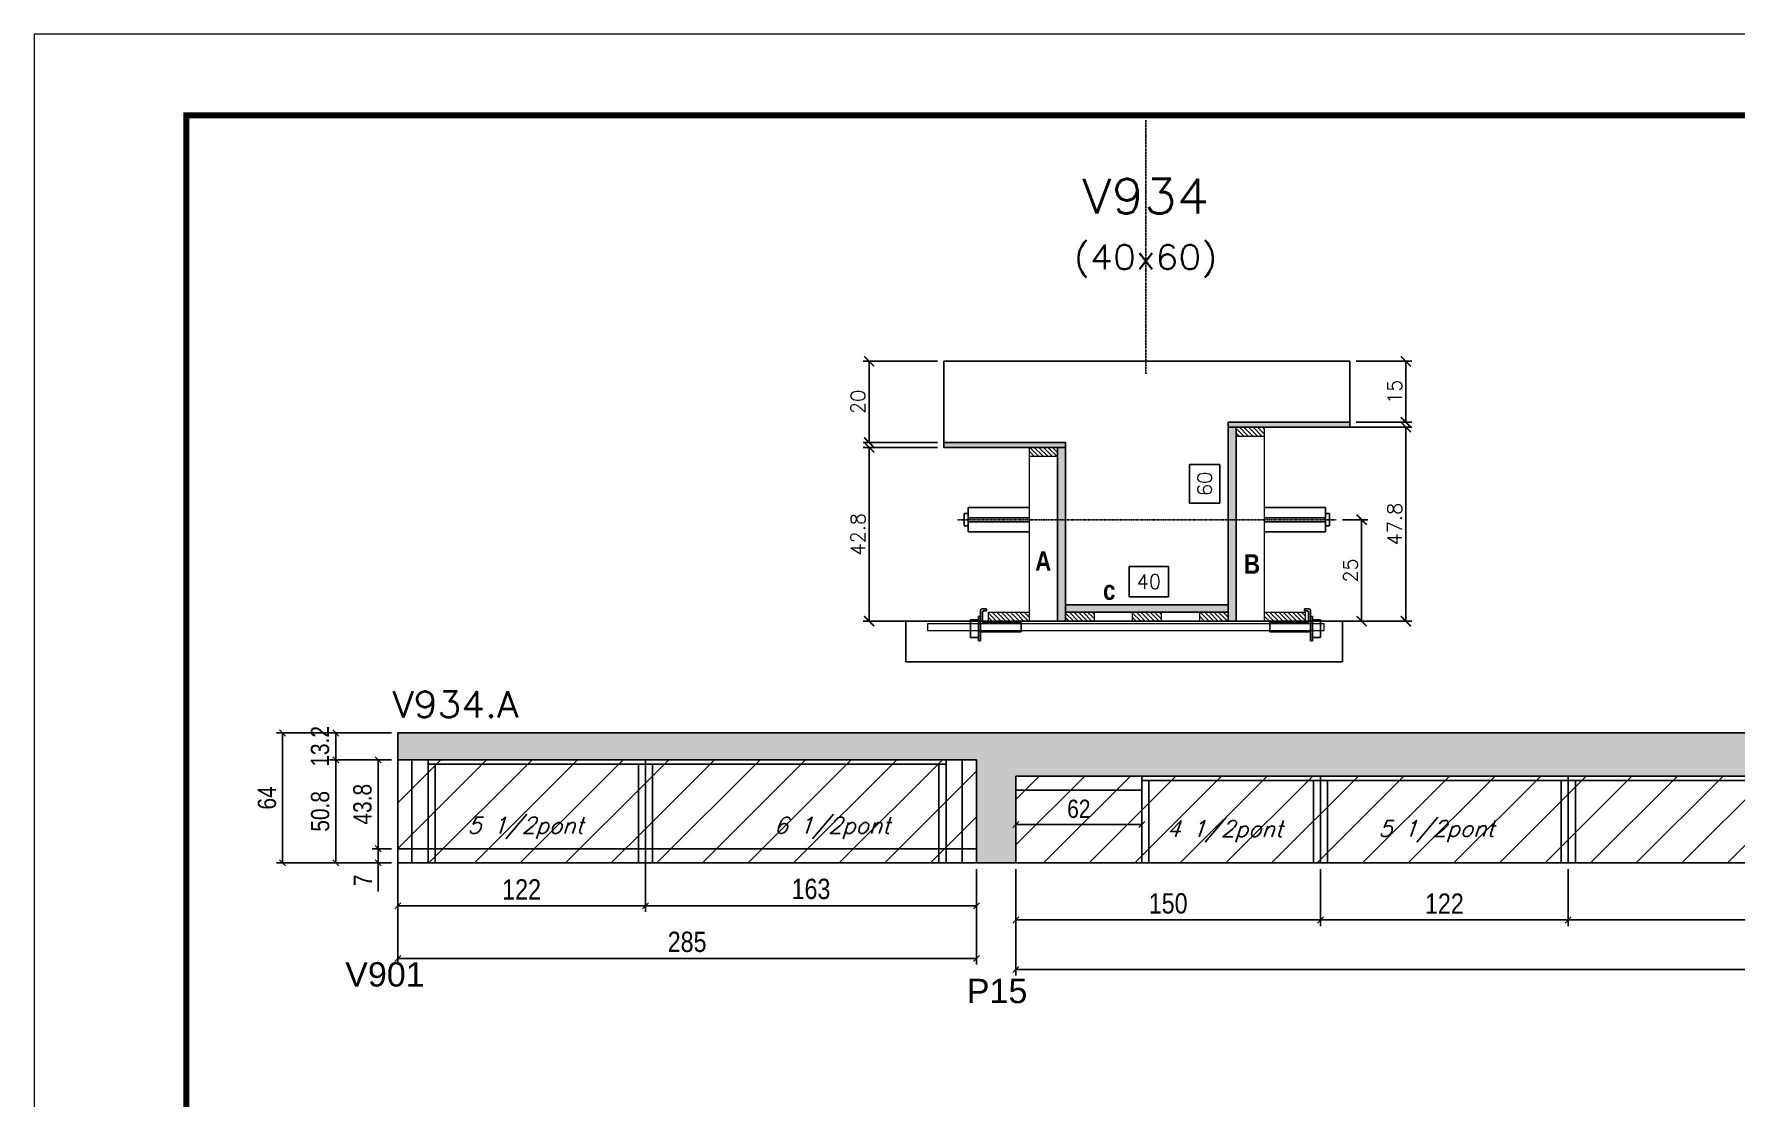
# Model space of a CAD drawing. Extents: x -20960 to -5926, y -2106 to 21915.
# Drawn here: x -9037 to -8199, y 11054 to 11578 of the extents above; entities that cross this region are included whole.
import ezdxf
from ezdxf.enums import TextEntityAlignment as Align

# ---------------------------------------------------------------- set-up
doc = ezdxf.new("R2010")
doc.units = 0
doc.linetypes.add('DASHED', pattern=[0.75, 0.5, -0.25])
doc.linetypes.add('HIDDEN', pattern=[0.375, 0.25, -0.125])
for name, color, linetype in [('5', 5, 'Continuous'), ('barrote', 251, 'Continuous'), ('COTA', 241, 'Continuous'), ('Cota Seção (2x)', 4, 'Continuous'), ('detalhes', 4, 'Continuous'), ('Painéis', 200, 'Continuous'), ('presilha', 1, 'Continuous'), ('Reaproveitamento', 251, 'Continuous'), ('SARR_2.2x7', 40, 'Continuous'), ('SARR_3.5x7', 81, 'Continuous'), ('TENSOR', 3, 'Continuous'), ('texto', 7, 'Continuous'), ('Texto de Titulo', 7, 'Continuous'), ('Texto Qtd Sarr', 242, 'Continuous')]:
    doc.layers.add(name, color=color, linetype=linetype)
for name, color, linetype, lineweight in [('CONCRETO', 251, 'Continuous', 25), ('Folhas', 255, 'Continuous', 9), ('Hachura', 251, 'Continuous', 9), ('Madeira', 126, 'Continuous', 18), ('SARRAFO DE PRESSAO', 251, 'DASHED', 9), ('SCO-___-LAJ', 2, 'Continuous', 0), ('Texto Seção', 7, 'Continuous', 15)]:
    doc.layers.add(name, color=color, linetype=linetype, lineweight=lineweight)
doc.styles.add('COTA TECNICA', font='techl___.ttf', dxfattribs={"height": 10})
doc.styles.add('COTA TECNICA-50', font='techl___.ttf', dxfattribs={"height": 9})
doc.styles.add('REGUA-120', font='ROMANS.shx', dxfattribs={"height": 15})
doc.styles.add('Romans', font='romans.shx')
doc.styles.get("Standard").update_dxf_attribs({"font": 'arial.ttf'})
doc.styles.add('TECNICA', font='techb___.ttf', dxfattribs={"height": 10})
doc.dimstyles.new('COTA PAINEL-50', dxfattribs={"dimtxt": 9, "dimasz": 3, "dimexe": 3, "dimexo": 3, "dimgap": 3, "dimtad": 1, "dimdec": 1, "dimzin": 12, "dimdsep": 46, "dimtxsty": 'COTA TECNICA-50', "dimblk1": 'OBLIQUE', "dimblk2": 'OBLIQUE', "dimsah": 1, "dimcen": 0.9, "dimclrd": 4, "dimclre": 4, "dimclrt": 240, "dimadec": 1, "dimazin": 3, "dimtfac": 1, "dimtdec": 1, "dimtmove": 0, "dimatfit": 3, "dimfxl": 1, "dimtolj": 1, "dimtzin": 12, "dimarcsym": 0})
doc.dimstyles.new('Cota Seção (2x)', dxfattribs={"dimtxt": 7, "dimasz": 5, "dimexe": 3, "dimexo": 3, "dimgap": 2, "dimtad": 3, "dimdec": 1, "dimlfac": 0.5, "dimzin": 12, "dimdsep": 46, "dimtxsty": 'Romans', "dimblk": 'ARCHTICK', "dimcen": 0, "dimclrd": 4, "dimclre": 4, "dimclrt": 1, "dimadec": 1, "dimazin": 3, "dimtfac": 1, "dimtdec": 1, "dimtmove": 0, "dimatfit": 3, "dimldrblk": 'OBLIQUE', "dimfxl": 1, "dimtolj": 1, "dimtzin": 12, "dimarcsym": 0})
doc.dimstyles.new('Cota Seção interna', dxfattribs={"dimtxt": 7, "dimasz": 6, "dimexe": 0.18, "dimexo": 2, "dimgap": -4, "dimtad": 3, "dimdec": 1, "dimlfac": 0.5, "dimzin": 12, "dimdsep": 46, "dimtxsty": 'Romans', "dimblk": 'ARCHTICK', "dimcen": 0.09, "dimse1": 1, "dimse2": 1, "dimsd1": 1, "dimsd2": 1, "dimclrd": 180, "dimclre": 5, "dimclrt": 1, "dimadec": 0, "dimazin": 3, "dimtfac": 1, "dimtdec": 1, "dimtofl": 0, "dimtmove": 0, "dimatfit": 3, "dimldrblk": 'ARCHTICK', "dimfxl": 1, "dimtolj": 1, "dimtzin": 0, "dimarcsym": 0})
doc.dimstyles.new('PAINEL', dxfattribs={"dimtxt": 10, "dimasz": 3, "dimexe": 3, "dimexo": 3, "dimgap": 3, "dimtad": 1, "dimdec": 1, "dimzin": 12, "dimdsep": 46, "dimtxsty": 'COTA TECNICA', "dimblk1": 'OBLIQUE', "dimblk2": 'OBLIQUE', "dimsah": 1, "dimcen": 0.9, "dimclrd": 4, "dimclre": 4, "dimclrt": 240, "dimadec": 1, "dimazin": 3, "dimtfac": 1, "dimtdec": 1, "dimtmove": 0, "dimatfit": 3, "dimfxl": 1, "dimtolj": 1, "dimtzin": 12, "dimarcsym": 0})
pattern_1 = [(45, (1585, 0), (-11.22532, 11.22532), [])]

# ---------------------------------------------------------------- blocks, each defined once
blk = doc.blocks.new('9999999999')
at = {"layer": 'Folhas'}
blk.add_lwpolyline([(98138.98, 34190.21), (99623.98, 34190.21), (99623.98, 35240.21), (98138.98, 35240.21)], close=True, dxfattribs=at)
at = {"layer": 'Folhas', "color": 30, "const_width": 3}
blk.add_lwpolyline([(98213.98, 34230.21), (99583.98, 34230.21), (99583.98, 35200.21), (98213.98, 35200.21)], close=True, dxfattribs=at)
blk = doc.blocks.new('titulo1')
at = {"layer": 'Defpoints', "color": 252, "linetype": 'HIDDEN', "ltscale": 2}
blk.add_line((0, 0), (0, 125), dxfattribs=at)
at = {"layer": 'Defpoints', "style": 'Romans', "oblique": 15}
blk.add_attdef('FOLHA', text='', height=10, dxfattribs=at).set_placement((0, 15.58), align=Align.MIDDLE_CENTER)
at = {"layer": 'Texto Qtd Sarr', "color": 3, "style": 'Romans', "oblique": 15}
for tag, height, p in [('TITULO', 17, (0, 71.45)), ('SEÇÃO', 12, (0, 41.55))]:
    blk.add_attdef(tag, text='', height=height, dxfattribs=at).set_placement(p, align=Align.MIDDLE_CENTER)
blk = doc.blocks.new('_ArchTick')
at = {"color": 0, "linetype": 'ByBlock', "const_width": 0.15}
blk.add_lwpolyline([(-0.5, -0.5), (0.5, 0.5)], dxfattribs=at)
blk = doc.blocks.new('*D1385')
at = {"layer": 'COTA', "color": 4, "lineweight": -2, "transparency": 16777216}
for p, q in [((-8592.05, 11374.61), (-8628.77, 11374.61)), ((-8625.77, 11289.01), (-8625.77, 11374.61)), ((-8574.45, 11289.01), (-8628.77, 11289.01))]:
    blk.add_line(p, q, dxfattribs=at)
at = {"layer": 'Defpoints', "color": 0, "transparency": 16777216}
for p in [(-8625.77, 11374.61), (-8589.05, 11374.61), (-8571.45, 11289.01)]:
    blk.add_point(p, dxfattribs=at)
at = {"layer": 'COTA', "color": 4, "lineweight": -2, "transparency": 16777216, "xscale": 5, "yscale": 5, "zscale": 5}
for p, rotation in [((-8625.77, 11374.61), 90), ((-8625.77, 11289.01), 270)]:
    blk.add_blockref('_ArchTick', p, dxfattribs=dict(at, rotation=rotation))
at = {"layer": 'COTA', "color": 1, "transparency": 16777216, "insert": (-8631.27, 11331.81), "char_height": 7, "attachment_point": 5, "rotation": 90, "style": 'Romans'}
blk.add_mtext('\\A1;42.8', dxfattribs=at)
blk = doc.blocks.new('_Oblique')
at = {"color": 0, "linetype": 'ByBlock', "lineweight": -2}
blk.add_line((-0.5, -0.5), (0.5, 0.5), dxfattribs=at)
blk = doc.blocks.new('*D1386')
at = {"layer": 'COTA', "color": 4, "lineweight": -2, "transparency": 16777216}
for p, q in [((-8592.05, 11417.01), (-8628.77, 11417.01)), ((-8625.77, 11377.01), (-8625.77, 11417.01)), ((-8592.05, 11377.01), (-8628.77, 11377.01))]:
    blk.add_line(p, q, dxfattribs=at)
at = {"layer": 'Defpoints', "color": 0, "transparency": 16777216}
for p in [(-8625.77, 11417.01), (-8589.05, 11417.01), (-8589.05, 11377.01)]:
    blk.add_point(p, dxfattribs=at)
at = {"layer": 'COTA', "color": 4, "lineweight": -2, "transparency": 16777216, "xscale": 5, "yscale": 5, "zscale": 5}
for p, rotation in [((-8625.77, 11417.01), 90), ((-8625.77, 11377.01), 270)]:
    blk.add_blockref('_ArchTick', p, dxfattribs=dict(at, rotation=rotation))
at = {"layer": 'COTA', "color": 1, "transparency": 16777216, "insert": (-8631.27, 11397.01), "char_height": 7, "attachment_point": 5, "rotation": 90, "style": 'Romans'}
blk.add_mtext('\\A1;20', dxfattribs=at)
blk = doc.blocks.new('*D1387')
at = {"layer": 'Cota Seção (2x)', "color": 180, "lineweight": -2, "transparency": 16777216}
for p, q in [((-8453.05, 11366.14), (-8468.05, 11366.14)), ((-8468.05, 11366.14), (-8468.05, 11347.14)), ((-8453.05, 11347.14), (-8453.05, 11366.14)), ((-8468.05, 11347.14), (-8453.05, 11347.14))]:
    blk.add_line(p, q, dxfattribs=at)
at = {"layer": 'Defpoints', "color": 0, "transparency": 16777216}
for p in [(-8529.05, 11417.01), (-8449.05, 11417.01), (-8529.05, 11297.01)]:
    blk.add_point(p, dxfattribs=at)
at = {"layer": 'Cota Seção (2x)', "color": 1, "transparency": 16777216, "insert": (-8460.55, 11356.64), "char_height": 7, "attachment_point": 5, "rotation": 90, "style": 'Romans'}
blk.add_mtext('\\A1;60', dxfattribs=at)
blk = doc.blocks.new('PRESILHA METÁLICA 1')
at = {"layer": 'presilha'}
for p, q in [((0, 13), (6, 13)), ((0, 13), (0, 0)), ((6, 15.5), (7.5, 15.5)), ((6, -2.5), (6, 15.5)), ((6, 13), (6, 0)), ((7.5, 10.6), (7.5, 19.9)), ((7.5, 15.5), (7.5, -2.5)), ((12, 21), (8.6, 21)), ((9, 11.6), (9, 18.9)), ((12, 19.5), (9.6, 19.5)), ((12, 21), (12, 19.5)), ((6, 0), (0, 0)), ((37.5, 4.1), (7.5, 4.1)), ((37.5, 11), (9.6, 11)), ((37.5, 11), (37.5, 4.1)), ((7.5, -2.5), (6, -2.5))]:
    blk.add_line(p, q, dxfattribs=at)
for centre, radius, start, end in [((8.6, 19.9), 1.14, 90, 180), ((9.6, 18.9), 0.57, 90, 180), ((9.6, 11.6), 0.57, 180, 270)]:
    blk.add_arc(centre, radius, start, end, dxfattribs=at)
blk = doc.blocks.new('*D1388')
at = {"layer": 'Cota Seção (2x)', "color": 180, "lineweight": -2, "transparency": 16777216}
for p, q in [((-8478.39, 11316.01), (-8497.72, 11316.01)), ((-8497.72, 11316.01), (-8497.72, 11301.01)), ((-8478.39, 11301.01), (-8478.39, 11316.01)), ((-8497.72, 11301.01), (-8478.39, 11301.01))]:
    blk.add_line(p, q, dxfattribs=at)
at = {"layer": 'Defpoints', "color": 0, "transparency": 16777216}
for p in [(-8529.05, 11297.01), (-8529.05, 11289.01), (-8449.05, 11289.01)]:
    blk.add_point(p, dxfattribs=at)
at = {"layer": 'Cota Seção (2x)', "color": 1, "transparency": 16777216, "insert": (-8488.05, 11308.51), "char_height": 7, "attachment_point": 5, "style": 'Romans'}
blk.add_mtext('\\A1;40', dxfattribs=at)
blk = doc.blocks.new('*D1389')
at = {"layer": 'COTA', "color": 4, "lineweight": -2, "transparency": 16777216}
for p, q in [((-8428.05, 11384.61), (-8358.49, 11384.61)), ((-8361.49, 11384.61), (-8361.49, 11289.01)), ((-8428.05, 11289.01), (-8358.49, 11289.01))]:
    blk.add_line(p, q, dxfattribs=at)
at = {"layer": 'Defpoints', "color": 0, "transparency": 16777216}
for p in [(-8431.05, 11384.61), (-8431.05, 11289.01), (-8361.49, 11289.01)]:
    blk.add_point(p, dxfattribs=at)
at = {"layer": 'COTA', "color": 4, "lineweight": -2, "transparency": 16777216, "xscale": 5, "yscale": 5, "zscale": 5}
for p, rotation in [((-8361.49, 11384.61), 90), ((-8361.49, 11289.01), 270)]:
    blk.add_blockref('_ArchTick', p, dxfattribs=dict(at, rotation=rotation))
at = {"layer": 'COTA', "color": 1, "transparency": 16777216, "insert": (-8366.99, 11336.81), "char_height": 7, "attachment_point": 5, "rotation": 90, "style": 'Romans'}
blk.add_mtext('\\A1;47.8', dxfattribs=at)
blk = doc.blocks.new('*D1591')
at = {"layer": 'COTA', "color": 4, "lineweight": -2, "transparency": 16777216}
for p, q in [((-8386.05, 11417.01), (-8358.49, 11417.01)), ((-8361.49, 11387.01), (-8361.49, 11417.01)), ((-8386.05, 11387.01), (-8358.49, 11387.01))]:
    blk.add_line(p, q, dxfattribs=at)
at = {"layer": 'Defpoints', "color": 0, "transparency": 16777216}
for p in [(-8389.05, 11417.01), (-8361.49, 11417.01), (-8389.05, 11387.01)]:
    blk.add_point(p, dxfattribs=at)
at = {"layer": 'COTA', "color": 4, "lineweight": -2, "transparency": 16777216, "xscale": 5, "yscale": 5, "zscale": 5}
for p, rotation in [((-8361.49, 11417.01), 90), ((-8361.49, 11387.01), 270)]:
    blk.add_blockref('_ArchTick', p, dxfattribs=dict(at, rotation=rotation))
at = {"layer": 'COTA', "color": 1, "transparency": 16777216, "insert": (-8366.99, 11402.01), "char_height": 7, "attachment_point": 5, "rotation": 90, "style": 'Romans'}
blk.add_mtext('\\A1;15', dxfattribs=at)
blk = doc.blocks.new('*D1390')
at = {"layer": 'COTA', "color": 4, "lineweight": -2, "transparency": 16777216}
for p, q in [((-8392.75, 11338.98), (-8380.27, 11338.98)), ((-8383.27, 11338.98), (-8383.27, 11289.01)), ((-8392.75, 11289.01), (-8380.27, 11289.01))]:
    blk.add_line(p, q, dxfattribs=at)
at = {"layer": 'Defpoints', "color": 0, "transparency": 16777216}
for p in [(-8395.75, 11338.98), (-8395.75, 11289.01), (-8383.27, 11289.01)]:
    blk.add_point(p, dxfattribs=at)
at = {"layer": 'COTA', "color": 4, "lineweight": -2, "transparency": 16777216, "xscale": 5, "yscale": 5, "zscale": 5}
for p, rotation in [((-8383.27, 11338.98), 90), ((-8383.27, 11289.01), 270)]:
    blk.add_blockref('_ArchTick', p, dxfattribs=dict(at, rotation=rotation))
at = {"layer": 'COTA', "color": 1, "transparency": 16777216, "insert": (-8388.77, 11313.99), "char_height": 7, "attachment_point": 5, "rotation": 90, "style": 'Romans'}
blk.add_mtext('\\A1;25', dxfattribs=at)
blk = doc.blocks.new('*D1593')
at = {"layer": 'COTA', "color": 4, "linetype": 'ByBlock', "lineweight": -2, "transparency": 16777216}
for p, q in [((-8553.54, 11166.93), (-8553.54, 11138.83)), ((-8403.54, 11166.93), (-8403.54, 11138.83)), ((-8403.54, 11141.83), (-8553.54, 11141.83))]:
    blk.add_line(p, q, dxfattribs=at)
at = {"layer": 'Defpoints', "color": 0, "linetype": 'ByBlock', "transparency": 16777216}
for p in [(-8553.54, 11169.93), (-8403.54, 11169.93), (-8553.54, 11141.83)]:
    blk.add_point(p, dxfattribs=at)
at = {"layer": 'COTA', "color": 4, "linetype": 'ByBlock', "lineweight": -2, "transparency": 16777216, "xscale": 3, "yscale": 3, "zscale": 3, "rotation": 180}
blk.add_blockref('_Oblique', (-8553.54, 11141.83), dxfattribs=at)
at = {"layer": 'COTA', "color": 4, "linetype": 'ByBlock', "lineweight": -2, "transparency": 16777216, "xscale": 3, "yscale": 3, "zscale": 3}
blk.add_blockref('_Oblique', (-8403.54, 11141.83), dxfattribs=at)
at = {"layer": 'COTA', "color": 240, "linetype": 'ByBlock', "transparency": 16777216, "insert": (-8478.54, 11149.94), "char_height": 10, "attachment_point": 5, "style": 'COTA TECNICA'}
blk.add_mtext('\\A1;150', dxfattribs=at)
blk = doc.blocks.new('*D1594')
at = {"layer": 'COTA', "color": 4, "linetype": 'ByBlock', "lineweight": -2, "transparency": 16777216}
for p, q in [((-8403.54, 11166.93), (-8403.54, 11138.83)), ((-8281.54, 11166.93), (-8281.54, 11138.83)), ((-8403.54, 11141.83), (-8281.54, 11141.83))]:
    blk.add_line(p, q, dxfattribs=at)
at = {"layer": 'Defpoints', "color": 0, "linetype": 'ByBlock', "transparency": 16777216}
for p in [(-8403.54, 11169.93), (-8281.54, 11169.93), (-8281.54, 11141.83)]:
    blk.add_point(p, dxfattribs=at)
at = {"layer": 'COTA', "color": 4, "linetype": 'ByBlock', "lineweight": -2, "transparency": 16777216, "xscale": 3, "yscale": 3, "zscale": 3, "rotation": 180}
blk.add_blockref('_Oblique', (-8403.54, 11141.83), dxfattribs=at)
at = {"layer": 'COTA', "color": 4, "linetype": 'ByBlock', "lineweight": -2, "transparency": 16777216, "xscale": 3, "yscale": 3, "zscale": 3}
blk.add_blockref('_Oblique', (-8281.54, 11141.83), dxfattribs=at)
at = {"layer": 'COTA', "color": 240, "linetype": 'ByBlock', "transparency": 16777216, "insert": (-8342.54, 11149.89), "char_height": 10, "attachment_point": 5, "style": 'COTA TECNICA'}
blk.add_mtext('\\A1;122', dxfattribs=at)
blk = doc.blocks.new('*D1595')
at = {"layer": 'COTA', "color": 4, "linetype": 'ByBlock', "lineweight": -2, "transparency": 16777216}
for p, q in [((-8281.54, 11166.93), (-8281.54, 11138.83)), ((-8037.54, 11166.93), (-8037.54, 11138.83)), ((-8281.54, 11141.83), (-8037.54, 11141.83))]:
    blk.add_line(p, q, dxfattribs=at)
at = {"layer": 'Defpoints', "color": 0, "linetype": 'ByBlock', "transparency": 16777216}
for p in [(-8281.54, 11169.93), (-8037.54, 11169.93), (-8037.54, 11141.83)]:
    blk.add_point(p, dxfattribs=at)
at = {"layer": 'COTA', "color": 4, "linetype": 'ByBlock', "lineweight": -2, "transparency": 16777216, "xscale": 3, "yscale": 3, "zscale": 3, "rotation": 180}
blk.add_blockref('_Oblique', (-8281.54, 11141.83), dxfattribs=at)
at = {"layer": 'COTA', "color": 4, "linetype": 'ByBlock', "lineweight": -2, "transparency": 16777216, "xscale": 3, "yscale": 3, "zscale": 3}
blk.add_blockref('_Oblique', (-8037.54, 11141.83), dxfattribs=at)
at = {"layer": 'COTA', "color": 240, "linetype": 'ByBlock', "transparency": 16777216, "insert": (-8159.54, 11149.9), "char_height": 10, "attachment_point": 5, "style": 'COTA TECNICA'}
blk.add_mtext('\\A1;244', dxfattribs=at)
blk = doc.blocks.new('*D1596')
at = {"layer": 'COTA', "color": 4, "linetype": 'ByBlock', "lineweight": -2, "transparency": 16777216}
for p, q in [((-8553.54, 11166.93), (-8553.54, 11114.43)), ((-7793.54, 11166.93), (-7793.54, 11114.43)), ((-8553.54, 11117.43), (-7793.54, 11117.43))]:
    blk.add_line(p, q, dxfattribs=at)
at = {"layer": 'Defpoints', "color": 0, "linetype": 'ByBlock', "transparency": 16777216}
for p in [(-8553.54, 11169.93), (-7793.54, 11169.93), (-7793.54, 11117.43)]:
    blk.add_point(p, dxfattribs=at)
at = {"layer": 'COTA', "color": 4, "linetype": 'ByBlock', "lineweight": -2, "transparency": 16777216, "xscale": 3, "yscale": 3, "zscale": 3, "rotation": 180}
blk.add_blockref('_Oblique', (-8553.54, 11117.43), dxfattribs=at)
at = {"layer": 'COTA', "color": 4, "linetype": 'ByBlock', "lineweight": -2, "transparency": 16777216, "xscale": 3, "yscale": 3, "zscale": 3}
blk.add_blockref('_Oblique', (-7793.54, 11117.43), dxfattribs=at)
at = {"layer": 'COTA', "color": 240, "linetype": 'ByBlock', "transparency": 16777216, "insert": (-8173.54, 11125.53), "char_height": 10, "attachment_point": 5, "style": 'COTA TECNICA'}
blk.add_mtext('\\A1;760', dxfattribs=at)
blk = doc.blocks.new('*D1600')
at = {"layer": 'COTA', "color": 4, "lineweight": -2, "transparency": 16777216}
for p, q in [((-8553.54, 11202.73), (-8553.54, 11185.92)), ((-8491.54, 11202.73), (-8491.54, 11185.92)), ((-8553.54, 11188.92), (-8491.54, 11188.92))]:
    blk.add_line(p, q, dxfattribs=at)
at = {"layer": 'Defpoints', "color": 0, "transparency": 16777216}
for p in [(-8553.54, 11205.73), (-8491.54, 11205.73), (-8491.54, 11188.92)]:
    blk.add_point(p, dxfattribs=at)
at = {"layer": 'COTA', "color": 4, "lineweight": -2, "transparency": 16777216, "xscale": 3, "yscale": 3, "zscale": 3, "rotation": 180}
blk.add_blockref('_Oblique', (-8553.54, 11188.92), dxfattribs=at)
at = {"layer": 'COTA', "color": 4, "lineweight": -2, "transparency": 16777216, "xscale": 3, "yscale": 3, "zscale": 3}
blk.add_blockref('_Oblique', (-8491.54, 11188.92), dxfattribs=at)
at = {"layer": 'COTA', "color": 240, "transparency": 16777216, "insert": (-8522.54, 11196.52), "char_height": 9, "attachment_point": 5, "style": 'COTA TECNICA-50'}
blk.add_mtext('\\A1;62', dxfattribs=at)
blk = doc.blocks.new('*D1575')
at = {"layer": 'COTA', "color": 4, "lineweight": -2, "ltscale": 25, "transparency": 16777216}
for p, q in [((-8857.92, 11173.94), (-8857.92, 11119.86)), ((-8572.92, 11166.94), (-8572.92, 11119.86)), ((-8572.92, 11122.86), (-8857.92, 11122.86))]:
    blk.add_line(p, q, dxfattribs=at)
at = {"layer": 'Defpoints', "color": 0, "ltscale": 25, "transparency": 16777216}
for p in [(-8857.92, 11176.94), (-8572.92, 11169.94), (-8857.92, 11122.86)]:
    blk.add_point(p, dxfattribs=at)
at = {"layer": 'COTA', "color": 4, "lineweight": -2, "ltscale": 25, "transparency": 16777216, "xscale": 3, "yscale": 3, "zscale": 3, "rotation": 180}
blk.add_blockref('_Oblique', (-8857.92, 11122.86), dxfattribs=at)
at = {"layer": 'COTA', "color": 4, "lineweight": -2, "ltscale": 25, "transparency": 16777216, "xscale": 3, "yscale": 3, "zscale": 3}
blk.add_blockref('_Oblique', (-8572.92, 11122.86), dxfattribs=at)
at = {"layer": 'COTA', "color": 240, "ltscale": 25, "transparency": 16777216, "insert": (-8715.42, 11131), "char_height": 10, "attachment_point": 5, "style": 'COTA TECNICA'}
blk.add_mtext('\\A1;285', dxfattribs=at)
blk = doc.blocks.new('*D1374')
at = {"layer": 'COTA', "color": 4, "lineweight": -2, "ltscale": 25, "transparency": 16777216}
for p, q in [((-8735.92, 11173.94), (-8735.92, 11145.85)), ((-8857.92, 11148.85), (-8735.92, 11148.85)), ((-8857.92, 11146.94), (-8857.92, 11145.85))]:
    blk.add_line(p, q, dxfattribs=at)
at = {"layer": 'Defpoints', "color": 0, "ltscale": 25, "transparency": 16777216}
for p in [(-8735.92, 11176.94), (-8857.92, 11149.94), (-8735.92, 11148.85)]:
    blk.add_point(p, dxfattribs=at)
at = {"layer": 'COTA', "color": 4, "lineweight": -2, "ltscale": 25, "transparency": 16777216, "xscale": 3, "yscale": 3, "zscale": 3, "rotation": 180}
blk.add_blockref('_Oblique', (-8857.92, 11148.85), dxfattribs=at)
at = {"layer": 'COTA', "color": 4, "lineweight": -2, "ltscale": 25, "transparency": 16777216, "xscale": 3, "yscale": 3, "zscale": 3}
blk.add_blockref('_Oblique', (-8735.92, 11148.85), dxfattribs=at)
at = {"layer": 'COTA', "color": 240, "ltscale": 25, "transparency": 16777216, "insert": (-8796.92, 11156.91), "char_height": 10, "attachment_point": 5, "style": 'COTA TECNICA'}
blk.add_mtext('\\A1;122', dxfattribs=at)
blk = doc.blocks.new('*D1375')
at = {"layer": 'COTA', "color": 4, "lineweight": -2, "ltscale": 25, "transparency": 16777216}
for p, q in [((-8735.92, 11173.94), (-8735.92, 11145.85)), ((-8572.92, 11166.94), (-8572.92, 11145.85)), ((-8735.92, 11148.85), (-8572.92, 11148.85))]:
    blk.add_line(p, q, dxfattribs=at)
at = {"layer": 'Defpoints', "color": 0, "ltscale": 25, "transparency": 16777216}
for p in [(-8735.92, 11176.94), (-8572.92, 11169.94), (-8572.92, 11148.85)]:
    blk.add_point(p, dxfattribs=at)
at = {"layer": 'COTA', "color": 4, "lineweight": -2, "ltscale": 25, "transparency": 16777216, "xscale": 3, "yscale": 3, "zscale": 3, "rotation": 180}
blk.add_blockref('_Oblique', (-8735.92, 11148.85), dxfattribs=at)
at = {"layer": 'COTA', "color": 4, "lineweight": -2, "ltscale": 25, "transparency": 16777216, "xscale": 3, "yscale": 3, "zscale": 3}
blk.add_blockref('_Oblique', (-8572.92, 11148.85), dxfattribs=at)
at = {"layer": 'COTA', "color": 240, "ltscale": 25, "transparency": 16777216, "insert": (-8654.42, 11157.07), "char_height": 10, "attachment_point": 5, "style": 'COTA TECNICA'}
blk.add_mtext('\\A1;163', dxfattribs=at)
blk = doc.blocks.new('*D1576')
at = {"layer": 'COTA', "color": 4, "lineweight": -2, "transparency": 16777216}
for p, q in [((-8860.92, 11233.95), (-8891.45, 11233.95)), ((-8888.45, 11220.74), (-8888.45, 11233.95)), ((-8860.92, 11220.74), (-8891.45, 11220.74))]:
    blk.add_line(p, q, dxfattribs=at)
at = {"layer": 'Defpoints', "color": 0, "transparency": 16777216}
for p in [(-8888.45, 11233.95), (-8857.92, 11233.95), (-8857.92, 11220.74)]:
    blk.add_point(p, dxfattribs=at)
at = {"layer": 'COTA', "color": 4, "lineweight": -2, "transparency": 16777216, "xscale": 3, "yscale": 3, "zscale": 3}
for p, rotation in [((-8888.45, 11233.95), 90), ((-8888.45, 11220.74), 270)]:
    blk.add_blockref('_Oblique', p, dxfattribs=dict(at, rotation=rotation))
at = {"layer": 'COTA', "color": 240, "transparency": 16777216, "insert": (-8896.15, 11227.35), "char_height": 9, "attachment_point": 5, "rotation": 90, "style": 'COTA TECNICA-50'}
blk.add_mtext('\\A1;13.2', dxfattribs=at)
blk = doc.blocks.new('*D1577')
at = {"layer": 'COTA', "color": 4, "lineweight": -2, "transparency": 16777216}
for p, q in [((-8860.92, 11220.74), (-8870.53, 11220.74)), ((-8867.53, 11176.94), (-8867.53, 11220.74)), ((-8860.92, 11176.94), (-8870.53, 11176.94))]:
    blk.add_line(p, q, dxfattribs=at)
at = {"layer": 'Defpoints', "color": 0, "transparency": 16777216}
for p in [(-8867.53, 11220.74), (-8857.92, 11220.74), (-8857.92, 11176.94)]:
    blk.add_point(p, dxfattribs=at)
at = {"layer": 'COTA', "color": 4, "lineweight": -2, "transparency": 16777216, "xscale": 3, "yscale": 3, "zscale": 3}
for p, rotation in [((-8867.53, 11220.74), 90), ((-8867.53, 11176.94), 270)]:
    blk.add_blockref('_Oblique', p, dxfattribs=dict(at, rotation=rotation))
at = {"layer": 'COTA', "color": 240, "transparency": 16777216, "insert": (-8875.25, 11198.84), "char_height": 9, "attachment_point": 5, "rotation": 90, "style": 'COTA TECNICA-50'}
blk.add_mtext('\\A1;43.8', dxfattribs=at)
blk = doc.blocks.new('*D1627')
at = {"layer": 'COTA', "color": 4, "lineweight": -2, "transparency": 16777216}
for p, q in [((-8860.92, 11176.94), (-8870.53, 11176.94)), ((-8867.53, 11176.94), (-8867.53, 11169.94)), ((-8860.92, 11169.94), (-8870.53, 11169.94)), ((-8867.53, 11169.94), (-8867.53, 11155.79))]:
    blk.add_line(p, q, dxfattribs=at)
at = {"layer": 'Defpoints', "color": 0, "transparency": 16777216}
for p in [(-8857.92, 11176.94), (-8867.53, 11169.94), (-8857.92, 11169.94)]:
    blk.add_point(p, dxfattribs=at)
at = {"layer": 'COTA', "color": 4, "lineweight": -2, "transparency": 16777216, "xscale": 3, "yscale": 3, "zscale": 3}
for p, rotation in [((-8867.53, 11176.94), 90), ((-8867.53, 11169.94), 270)]:
    blk.add_blockref('_Oblique', p, dxfattribs=dict(at, rotation=rotation))
at = {"layer": 'COTA', "color": 240, "transparency": 16777216, "insert": (-8875.1, 11161.37), "char_height": 9, "attachment_point": 5, "rotation": 90, "style": 'COTA TECNICA-50'}
blk.add_mtext('\\A1;7', dxfattribs=at)
blk = doc.blocks.new('*D1412')
at = {"layer": 'COTA', "color": 4, "lineweight": -2, "transparency": 16777216}
for p, q in [((-8860.92, 11220.74), (-8891.45, 11220.74)), ((-8888.45, 11220.74), (-8888.45, 11169.94)), ((-8860.92, 11169.94), (-8891.45, 11169.94))]:
    blk.add_line(p, q, dxfattribs=at)
at = {"layer": 'Defpoints', "color": 0, "transparency": 16777216}
for p in [(-8857.92, 11220.74), (-8888.45, 11169.94), (-8857.92, 11169.94)]:
    blk.add_point(p, dxfattribs=at)
at = {"layer": 'COTA', "color": 4, "lineweight": -2, "transparency": 16777216, "xscale": 3, "yscale": 3, "zscale": 3}
for p, rotation in [((-8888.45, 11220.74), 90), ((-8888.45, 11169.94), 270)]:
    blk.add_blockref('_Oblique', p, dxfattribs=dict(at, rotation=rotation))
at = {"layer": 'COTA', "color": 240, "transparency": 16777216, "insert": (-8896.07, 11195.34), "char_height": 9, "attachment_point": 5, "rotation": 90, "style": 'COTA TECNICA-50'}
blk.add_mtext('\\A1;50.8', dxfattribs=at)
blk = doc.blocks.new('*D1628')
at = {"layer": 'COTA', "color": 4, "lineweight": -2, "transparency": 16777216}
for p, q in [((-8860.92, 11233.95), (-8917.67, 11233.95)), ((-8914.67, 11233.95), (-8914.67, 11169.94)), ((-8860.92, 11169.94), (-8917.67, 11169.94))]:
    blk.add_line(p, q, dxfattribs=at)
at = {"layer": 'Defpoints', "color": 0, "transparency": 16777216}
for p in [(-8857.92, 11233.95), (-8914.67, 11169.94), (-8857.92, 11169.94)]:
    blk.add_point(p, dxfattribs=at)
at = {"layer": 'COTA', "color": 4, "lineweight": -2, "transparency": 16777216, "xscale": 3, "yscale": 3, "zscale": 3}
for p, rotation in [((-8914.67, 11233.95), 90), ((-8914.67, 11169.94), 270)]:
    blk.add_blockref('_Oblique', p, dxfattribs=dict(at, rotation=rotation))
at = {"layer": 'COTA', "color": 240, "transparency": 16777216, "insert": (-8922.27, 11201.95), "char_height": 9, "attachment_point": 5, "rotation": 90, "style": 'COTA TECNICA-50'}
blk.add_mtext('\\A1;64', dxfattribs=at)

msp = doc.modelspace()

# ---------------------------------------------------------------- hatches: boundary and pattern name
at = {"layer": 'COTA', "linetype": 'ByBlock'}
h = msp.add_hatch(dxfattribs=at)
h.set_pattern_fill('AR-CONC', color=256, scale=0.03)
h.set_pattern_definition([(50, (3156.5, -4594.3004), (5.4655401, -0.4781726), [0.5715, -6.2865]), (355, (3156.5, -4594.3004), (-1.0573026, 5.7317054), [0.4572, -5.0292175]), (100.451445, (3156.9555, -4594.3403), (4.4082374, 5.2535326), [0.4857003, -5.3427073]), (46.1842, (3156.5, -4592.7764), (8.1323712, -1.2612698), [0.85725, -9.42975]), (96.635558, (3157.178, -4592.8815), (7.122124, 7.4227837), [0.7285507, -8.0140682]), (351.18415, (3156.5, -4592.7764), (7.122124, 7.4227837), [0.685799, -7.543792]), (21, (3157.262, -4593.1574), (4.5484317, -3.0679559), [0.5715, -6.2865]), (326, (3157.262, -4593.1574), (1.8540609, 5.525639), [0.4572, -5.0292]), (71.451445, (3157.641, -4593.413), (6.4024926, 2.457683), [0.4857003, -5.3426981]), (37.5, (3156.5, -4594.3004), (0.0926581, 2.53665117), [0, -4.96824, 0, -5.1054, 0, -5.04825]), (7.5, (3156.5, -4594.3004), (2.00458988, 3.00541724), [0, -2.91084, 0, -4.85394, 0, -1.92405]), (327.5, (3154.8007, -4594.3004), (4.06771786, -0.17186232), [0, -1.905, 0, -5.9436, 0, -7.8867]), (317.5, (3154.0387, -4594.3004), (4.44387544, 0.7627947), [0, -2.4765, 0, -3.94716, 0, -5.6007])])
h.paths.add_polyline_path([(-8572.92, 11220.74), (-8572.92, 11169.94), (-8553.54, 11169.94), (-8553.54, 11212.73), (-8013.55, 11212.73), (-8013.55, 11210.53), (-8013.55, 11210.53), (-8013.55, 11191.93), (-7793.54, 11191.93), (-7793.54, 11233.93), (-8857.92, 11233.95), (-8857.92, 11220.74)])
at = {"layer": 'Hachura'}
h = msp.add_hatch(color=256, dxfattribs=at)
h.dxf.hatch_style = 1
h.paths.add_polyline_path([(-8389.05, 11384.61), (-8389.05, 11387.01), (-8449.05, 11387.01), (-8449.05, 11384.61)])
h = msp.add_hatch(color=256, dxfattribs=at)
h.dxf.hatch_style = 1
h.paths.add_polyline_path([(-8449.05, 11384.61), (-8445.05, 11384.61), (-8445.05, 11289.01), (-8449.05, 11289.01)])
h = msp.add_hatch(dxfattribs=at)
h.set_pattern_fill('ANSI31', color=256, scale=0.5, angle=270, style=0)
h.set_pattern_definition([(315, (14362.7677, 3076.965), (1.12253202, 1.12253202), [])])
h.paths.add_polyline_path([(-8431.05, 11380.21), (-8431.05, 11384.61), (-8445.05, 11384.61), (-8445.05, 11380.21)])
h = msp.add_hatch(color=256, dxfattribs=at)
h.dxf.hatch_style = 1
h.paths.add_polyline_path([(-8529.05, 11374.61), (-8529.05, 11377.01), (-8589.05, 11377.01), (-8589.05, 11374.61)])
h = msp.add_hatch(dxfattribs=at)
h.set_pattern_fill('ANSI31', color=256, scale=0.5, angle=270, style=0)
h.set_pattern_definition([(315, (14380.7677, 3066.965), (1.12253202, 1.12253202), [])])
h.paths.add_polyline_path([(-8533.05, 11370.21), (-8533.05, 11374.61), (-8547.05, 11374.61), (-8547.05, 11370.21)])
h = msp.add_hatch(color=256, dxfattribs=at)
h.dxf.hatch_style = 1
h.paths.add_polyline_path([(-8533.05, 11374.61), (-8529.05, 11374.61), (-8529.05, 11289.01), (-8533.05, 11289.01)])
h = msp.add_hatch(color=256, dxfattribs=at)
h.dxf.hatch_style = 1
h.paths.add_polyline_path([(-8449.05, 11293.41), (-8449.05, 11297.01), (-8529.05, 11297.01), (-8529.05, 11293.41)])
h = msp.add_hatch(dxfattribs=at)
h.set_pattern_fill('ANSI31', color=256, scale=0.5, angle=270, style=0)
h.set_pattern_definition([(315, (14380.7677, 3059.365), (1.12253202, 1.12253202), [])])
h.paths.add_polyline_path([(-8567.05, 11289.01), (-8567.05, 11293.41), (-8547.05, 11293.41), (-8547.05, 11289.01)])
h = msp.add_hatch(dxfattribs=at)
h.set_pattern_fill('ANSI31', color=256, scale=0.5, angle=270, style=0)
h.set_pattern_definition([(315, (14389.5677, 3059.365), (1.12253202, 1.12253202), [])])
h.paths.add_polyline_path([(-8529.05, 11289.01), (-8529.05, 11293.41), (-8515.05, 11293.41), (-8515.05, 11289.01)])
h = msp.add_hatch(dxfattribs=at)
h.set_pattern_fill('ANSI31', color=256, scale=0.5, angle=270, style=0)
h.set_pattern_definition([(315, (14422.5667, 3059.365), (1.12253202, 1.12253202), [])])
h.paths.add_polyline_path([(-8496.05, 11289.01), (-8496.05, 11293.41), (-8482.05, 11293.41), (-8482.05, 11289.01)])
h = msp.add_hatch(dxfattribs=at)
h.set_pattern_fill('ANSI31', color=256, scale=0.5, angle=270, style=0)
h.set_pattern_definition([(315, (14431.5698, 3059.365), (1.12253202, 1.12253202), [])])
h.paths.add_polyline_path([(-8449.05, 11289.01), (-8449.05, 11293.41), (-8463.05, 11293.41), (-8463.05, 11289.01)])
h = msp.add_hatch(dxfattribs=at)
h.set_pattern_fill('ANSI31', color=256, scale=0.5, angle=270, style=0)
h.set_pattern_definition([(315, (14328.7677, 3059.365), (1.12253202, 1.12253202), [])])
h.paths.add_polyline_path([(-8431.05, 11289.01), (-8431.05, 11293.41), (-8411.05, 11293.41), (-8411.05, 11289.01)])
at = {"layer": 'Reaproveitamento', "transparency": 33554684}
h = msp.add_hatch(dxfattribs=at)
h.set_pattern_fill('ANSI31', color=256, scale=5)
h.set_pattern_definition(pattern_1)
h.paths.add_polyline_path([(-8735.92, 11169.94), (-8735.92, 11220.74), (-8857.92, 11220.74), (-8857.92, 11169.94)])
h = msp.add_hatch(dxfattribs=at)
h.set_pattern_fill('ANSI31', color=256, scale=5)
h.set_pattern_definition(pattern_1)
h.paths.add_polyline_path([(-8572.92, 11169.94), (-8572.92, 11220.74), (-8735.92, 11220.74), (-8735.92, 11169.94)])
h = msp.add_hatch(dxfattribs=at)
h.set_pattern_fill('ANSI31', color=256, scale=5)
h.set_pattern_definition([(45, (1767.378, -8.011), (-11.22532, 11.22532), [])])
h.paths.add_polyline_path([(-7793.54, 11191.93), (-8013.55, 11191.93), (-8013.55, 11212.72), (-8553.54, 11212.73), (-8553.54, 11169.93), (-7793.54, 11169.92)])

# ---------------------------------------------------------------- linework, layer by layer
at = {"ltscale": 3}
for p, q in [((-8579.05, 11341.98), (-8579.05, 11335.98)), ((-8577.05, 11341.98), (-8579.05, 11341.98)), ((-8577.05, 11344.98), (-8577.05, 11332.98)), ((-8577.05, 11344.98), (-8547.05, 11344.98)), ((-8547.05, 11339.98), (-8577.05, 11339.98)), ((-8401.05, 11344.98), (-8431.05, 11344.98)), ((-8431.05, 11339.98), (-8401.05, 11339.98)), ((-8401.05, 11344.98), (-8401.05, 11332.98)), ((-8399.05, 11341.98), (-8401.05, 11341.98)), ((-8399.05, 11341.98), (-8399.05, 11335.98)), ((-8577.05, 11335.98), (-8579.05, 11335.98)), ((-8547.05, 11337.98), (-8577.05, 11337.98)), ((-8577.05, 11332.98), (-8547.05, 11332.98)), ((-8431.05, 11337.98), (-8401.05, 11337.98)), ((-8401.05, 11332.98), (-8431.05, 11332.98)), ((-8401.05, 11335.98), (-8399.05, 11335.98))]:
    msp.add_line(p, q, dxfattribs=at)
at = {"layer": 'barrote'}
msp.add_lwpolyline([(-8392.69, 11269.01), (-8607.66, 11269.01), (-8607.66, 11289.01), (-8392.69, 11289.01)], close=True, dxfattribs=at)
at = {"layer": 'CONCRETO'}
for p, q in [((-8589.05, 11377.01), (-8589.05, 11417.01)), ((-8589.05, 11417.01), (-8529.05, 11417.01)), ((-8529.05, 11417.01), (-8529.05, 11417.01)), ((-8529.05, 11417.01), (-8389.05, 11417.01)), ((-8389.05, 11387.01), (-8389.05, 11417.01)), ((-8529.05, 11377.01), (-8589.05, 11377.01)), ((-8529.05, 11297.01), (-8529.05, 11377.01)), ((-8449.05, 11297.01), (-8529.05, 11297.01)), ((-8449.05, 11293.41), (-8449.05, 11297.01)), ((-8449.05, 11293.41), (-8449.05, 11293.41))]:
    msp.add_line(p, q, dxfattribs=at)
at = {"layer": 'COTA', "linetype": 'ByBlock'}
for p, q in [((-8857.92, 11233.95), (-7793.54, 11233.93)), ((-8857.92, 11220.74), (-8857.92, 11233.95)), ((-8572.92, 11169.94), (-8553.54, 11169.94))]:
    msp.add_line(p, q, dxfattribs=at)
at = {"layer": 'Madeira'}
for points in [[(-8431.05, 11380.21), (-8431.05, 11384.61), (-8445.05, 11384.61), (-8445.05, 11380.21)], [(-8431.05, 11384.61), (-8445.05, 11384.61), (-8445.05, 11289.01), (-8431.05, 11289.01)], [(-8533.05, 11370.21), (-8533.05, 11374.61), (-8547.05, 11374.61), (-8547.05, 11370.21)], [(-8533.05, 11374.61), (-8547.05, 11374.61), (-8547.05, 11289.01), (-8533.05, 11289.01)], [(-8567.05, 11289.01), (-8567.05, 11293.41), (-8547.05, 11293.41), (-8547.05, 11289.01)], [(-8529.05, 11289.01), (-8529.05, 11293.41), (-8515.05, 11293.41), (-8515.05, 11289.01)], [(-8496.05, 11289.01), (-8496.05, 11293.41), (-8482.05, 11293.41), (-8482.05, 11289.01)], [(-8449.05, 11289.01), (-8449.05, 11293.41), (-8463.05, 11293.41), (-8463.05, 11289.01)], [(-8431.05, 11289.01), (-8431.05, 11293.41), (-8411.05, 11293.41), (-8411.05, 11289.01)]]:
    msp.add_lwpolyline(points, close=True, dxfattribs=at)
at = {"layer": 'Painéis'}
for p, q in [((-8857.92, 11220.74), (-8572.92, 11220.74)), ((-8857.92, 11176.94), (-8572.92, 11176.94)), ((-8857.92, 11169.94), (-8572.92, 11169.94))]:
    msp.add_line(p, q, dxfattribs=at)
at = {"layer": 'Painéis', "ltscale": 25}
for p, q in [((-8857.92, 11169.94), (-8857.92, 11220.74)), ((-8735.92, 11169.94), (-8735.92, 11220.74)), ((-8572.92, 11169.94), (-8572.92, 11220.74))]:
    msp.add_line(p, q, dxfattribs=at)
at = {"layer": 'Painéis', "linetype": 'ByBlock'}
for p, q in [((-8013.55, 11212.73), (-8553.54, 11212.73)), ((-8553.54, 11212.73), (-8553.54, 11169.93)), ((-8403.54, 11212.73), (-8403.54, 11169.93)), ((-8281.54, 11169.93), (-8281.54, 11212.73)), ((-8553.54, 11169.93), (-7793.54, 11169.93))]:
    msp.add_line(p, q, dxfattribs=at)
at = {"layer": 'Painéis'}
for points in [[(-8389.05, 11384.61), (-8389.05, 11387.01), (-8449.05, 11387.01), (-8449.05, 11384.61)], [(-8449.05, 11384.61), (-8445.05, 11384.61), (-8445.05, 11289.01), (-8449.05, 11289.01)], [(-8529.05, 11374.61), (-8529.05, 11377.01), (-8589.05, 11377.01), (-8589.05, 11374.61)], [(-8533.05, 11374.61), (-8529.05, 11374.61), (-8529.05, 11289.01), (-8533.05, 11289.01)], [(-8449.05, 11293.41), (-8449.05, 11297.01), (-8529.05, 11297.01), (-8529.05, 11293.41)]]:
    msp.add_lwpolyline(points, close=True, dxfattribs=at)
at = {"layer": 'SARR_2.2x7', "linetype": 'Continuous'}
for p, q in [((-8850.92, 11176.94), (-8850.92, 11220.74)), ((-8842.92, 11218.54), (-8735.92, 11218.54)), ((-8735.92, 11218.54), (-8587.92, 11218.54)), ((-8579.92, 11176.94), (-8579.92, 11220.74)), ((-8850.92, 11176.94), (-8850.92, 11169.94)), ((-8579.92, 11176.94), (-8579.92, 11169.94))]:
    msp.add_line(p, q, dxfattribs=at)
at = {"layer": 'SARR_2.2x7', "linetype": 'Continuous', "ltscale": 50}
for p, q in [((-8491.54, 11205.73), (-8553.54, 11205.73)), ((-8491.54, 11210.53), (-8491.54, 11212.73)), ((-8491.54, 11210.53), (-8403.54, 11210.53)), ((-8403.54, 11210.54), (-8281.54, 11210.54)), ((-8281.54, 11210.54), (-8037.54, 11210.53))]:
    msp.add_line(p, q, dxfattribs=at)
at = {"layer": 'SARR_3.5x7'}
for p, q in [((-8842.92, 11220.74), (-8842.92, 11169.94)), ((-8839.42, 11218.55), (-8839.42, 11169.94)), ((-8739.42, 11218.54), (-8739.42, 11169.94)), ((-8735.92, 11218.54), (-8735.92, 11169.94)), ((-8732.42, 11218.54), (-8732.42, 11169.94)), ((-8591.42, 11218.54), (-8591.42, 11169.94)), ((-8587.92, 11220.74), (-8587.92, 11169.94)), ((-8491.54, 11210.53), (-8491.54, 11169.93)), ((-8488.04, 11210.53), (-8488.04, 11169.93)), ((-8407.04, 11210.54), (-8407.04, 11169.94)), ((-8400.04, 11210.54), (-8400.04, 11169.94)), ((-8285.04, 11210.54), (-8285.04, 11169.94)), ((-8278.04, 11210.54), (-8278.04, 11169.94)), ((-8842.92, 11169.94), (-8839.42, 11169.94)), ((-8739.42, 11169.94), (-8732.42, 11169.94)), ((-8591.42, 11169.94), (-8587.92, 11169.94))]:
    msp.add_line(p, q, dxfattribs=at)
at = {"layer": 'SCO-___-LAJ', "color": 1}
msp.add_lwpolyline([(-8401.69, 11287.68), (-8596.99, 11287.68), (-8596.99, 11284.48), (-8401.69, 11284.48)], close=True, dxfattribs=at)
at = {"layer": 'TENSOR', "linetype": 'HIDDEN', "ltscale": 0.5}
msp.add_line((-8582.05, 11338.98), (-8395.75, 11338.98), dxfattribs=at)

# ---------------------------------------------------------------- block references
at = {"layer": 'presilha', "yscale": 0.6666666666666666, "zscale": 0.6666666666666666}
for p, xscale in [((-8575.92, 11281.04), 0.6666666666666666), ((-8403.47, 11281.04), -0.6666666666666666)]:
    msp.add_blockref('PRESILHA METÁLICA 1', p, dxfattribs=dict(at, xscale=xscale))
at = {"layer": 'SARRAFO DE PRESSAO', "color": 6, "linetype": 'ByBlock'}
msp.add_blockref('9999999999', (-107175.98, -23661.99), dxfattribs=at)
at = {"layer": 'Texto Seção'}
ref = msp.add_blockref('titulo1', (-8489.61, 11410.82), dxfattribs=at)
ref.add_attrib('TITULO', 'V934', dxfattribs={"layer": 'Texto de Titulo', "color": 7, "height": 17, "style": 'Romans', "width": 1.1}).set_placement((-8489.61, 11498.32), align=Align.MIDDLE_CENTER)
ref.add_attrib('SEÇÃO', '(40x60)', dxfattribs={"layer": 'Texto de Titulo', "color": 7, "height": 12, "style": 'Romans', "width": 1.1}).set_placement((-8489.61, 11468.32), align=Align.MIDDLE_CENTER)

# ---------------------------------------------------------------- texts
at = {"layer": '5', "linetype": 'Continuous'}
for s, rotation, p in [('V901', 359.99996, (-8883.78, 11109.05)), ('P15', 0.00004, (-8577.68, 11100.87))]:
    msp.add_text(s, height=12, rotation=rotation, dxfattribs=at).set_placement(p)
at = {"layer": 'detalhes', "style": 'TECNICA'}
for s, p in [('A', (-8544.05, 11313.81)), ('B', (-8441.22, 11312.37)), ('c', (-8510.62, 11299.5))]:
    msp.add_text(s, height=9.6, dxfattribs=at).set_placement(p)
at = {"layer": 'texto', "color": 2, "char_height": 8, "attachment_point": 5, "style": 'Romans'}
for s, insert in [('{\\Q19;\\C256;5 1/2pont}', (-8795.03, 11187.12)), ('{\\Q19;\\C256;6 1/2pont}', (-8644.07, 11187.12)), ('{\\Q19;\\C256;4 1/2pont}', (-8450.72, 11185.44)), ('{\\Q19;\\C256;5 1/2pont}', (-8346.48, 11185.55))]:
    msp.add_mtext(s, dxfattribs=dict(at, insert=insert))
at = {"layer": 'Texto Seção', "style": 'REGUA-120', "width": 1.05}
msp.add_text('V934.A', height=13, dxfattribs=at).set_placement((-8860.58, 11241.56))

# ---------------------------------------------------------------- dimensions: what is measured, and where the dimension line sits
at = {"layer": 'COTA'}
for base, p1, p2, dimstyle, picture, middle in [((-8625.77, 11417.01), (-8589.05, 11377.01), (-8589.05, 11417.01), 'Cota Seção (2x)', '*D1386', (-8631.27, 11397.01)), ((-8361.49, 11417.01), (-8389.05, 11387.01), (-8389.05, 11417.01), 'Cota Seção (2x)', '*D1591', (-8366.99, 11402.01)), ((-8361.49, 11289.01), (-8431.05, 11384.61), (-8431.05, 11289.01), 'Cota Seção (2x)', '*D1389', (-8366.99, 11336.81)), ((-8625.77, 11374.61), (-8571.45, 11289.01), (-8589.05, 11374.61), 'Cota Seção (2x)', '*D1385', (-8631.27, 11331.81)), ((-8383.27, 11289.01), (-8395.75, 11338.98), (-8395.75, 11289.01), 'Cota Seção (2x)', '*D1390', (-8388.77, 11313.99)), ((-8914.67, 11169.94), (-8857.92, 11233.95), (-8857.92, 11169.94), 'COTA PAINEL-50', '*D1628', (-8922.27, 11201.95)), ((-8888.45, 11169.94), (-8857.92, 11220.74), (-8857.92, 11169.94), 'COTA PAINEL-50', '*D1412', (-8896.07, 11195.34)), ((-8867.53, 11220.74), (-8857.92, 11176.94), (-8857.92, 11220.74), 'COTA PAINEL-50', '*D1577', (-8875.25, 11198.84)), ((-8867.53, 11169.94), (-8857.92, 11176.94), (-8857.92, 11169.94), 'COTA PAINEL-50', '*D1627', (-8875.1, 11161.37))]:
    dim = msp.add_linear_dim(base=base, p1=p1, p2=p2, angle=90, dimstyle=dimstyle, dxfattribs=at)
    dim.commit()
    dim.dimension.update_dxf_attribs({"geometry": picture, "text_midpoint": middle})
dim = msp.add_linear_dim(base=(-8888.45, 11233.95), p1=(-8857.92, 11220.74), p2=(-8857.92, 11233.95), angle=90, dimstyle='COTA PAINEL-50', dxfattribs=at)
dim.commit()
dim.dimension.update_dxf_attribs({"geometry": '*D1576', "text_midpoint": (-8888.45, 11227.35), "dimtype": 160})
dim = msp.add_linear_dim(base=(-8491.54, 11188.92), p1=(-8553.54, 11205.73), p2=(-8491.54, 11205.73), dimstyle='COTA PAINEL-50', dxfattribs=at)
dim.commit()
dim.dimension.update_dxf_attribs({"geometry": '*D1600', "text_midpoint": (-8522.54, 11196.52)})
at = {"layer": 'COTA', "ltscale": 25}
for base, p1, p2, picture, middle in [((-8857.92, 11122.86), (-8572.92, 11169.94), (-8857.92, 11176.94), '*D1575', (-8715.42, 11131)), ((-8735.92, 11148.85), (-8857.92, 11149.94), (-8735.92, 11176.94), '*D1374', (-8796.92, 11156.91))]:
    dim = msp.add_linear_dim(base=base, p1=p1, p2=p2, dimstyle='PAINEL', dxfattribs=at)
    dim.commit()
    dim.dimension.update_dxf_attribs({"geometry": picture, "text_midpoint": middle})
dim = msp.add_linear_dim(base=(-8572.92, 11148.85), p1=(-8735.92, 11176.94), p2=(-8572.92, 11169.94), dimstyle='PAINEL', override={"dimtmove": 1}, dxfattribs=at)
dim.commit()
dim.dimension.update_dxf_attribs({"geometry": '*D1375', "text_midpoint": (-8654.42, 11157.07)})
at = {"layer": 'COTA', "linetype": 'ByBlock'}
for base, p1, p2, picture, middle in [((-8553.54, 11141.83), (-8403.54, 11169.93), (-8553.54, 11169.93), '*D1593', (-8478.54, 11149.94)), ((-7793.54, 11117.43), (-8553.54, 11169.93), (-7793.54, 11169.93), '*D1596', (-8173.54, 11125.53)), ((-8281.54, 11141.83), (-8403.54, 11169.93), (-8281.54, 11169.93), '*D1594', (-8342.54, 11149.89))]:
    dim = msp.add_linear_dim(base=base, p1=p1, p2=p2, dimstyle='PAINEL', dxfattribs=at)
    dim.commit()
    dim.dimension.update_dxf_attribs({"geometry": picture, "text_midpoint": middle})
dim = msp.add_linear_dim(base=(-8037.54, 11141.83), p1=(-8281.54, 11169.93), p2=(-8037.54, 11169.93), dimstyle='PAINEL', dxfattribs=at)
dim.commit()
dim.dimension.update_dxf_attribs({"geometry": '*D1595', "text_midpoint": (-8159.54, 11141.83), "dimtype": 160})
at = {"layer": 'Cota Seção (2x)'}
for base, p1, p2, angle, picture, middle in [((-8449.05, 11417.01), (-8529.05, 11297.01), (-8529.05, 11417.01), 90, '*D1387', (-8449.05, 11356.64)), ((-8529.05, 11297.01), (-8449.05, 11289.01), (-8529.05, 11289.01), 180, '*D1388', (-8488.05, 11297.01))]:
    dim = msp.add_linear_dim(base=base, p1=p1, p2=p2, angle=angle, dimstyle='Cota Seção interna', dxfattribs=at)
    dim.commit()
    dim.dimension.update_dxf_attribs({"geometry": picture, "text_midpoint": middle, "dimtype": 160})

doc.saveas('drawing.dxf')
